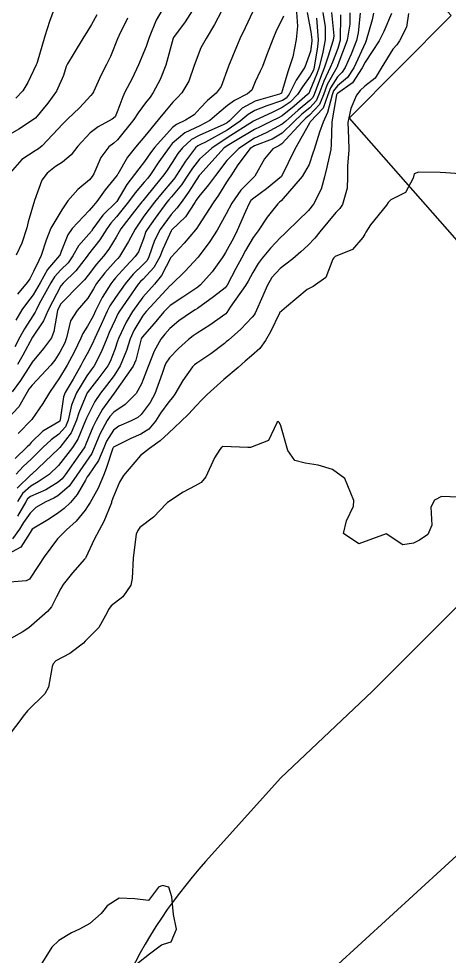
# Model space of a CAD drawing. Header units: metres. Extents: x 318500 to 325275, y 7408834 to 7428799.
# Drawn here: x 323604.8 to 323636.2, y 7420015.6 to 7420084 of the extents above; entities that cross this region are included whole.
import ezdxf

# ---------------------------------------------------------------- set-up
doc = ezdxf.new("R2010")
doc.units = ezdxf.units.M
doc.header["$MEASUREMENT"] = 0
for name, color, linetype in [('Curvas de Nivel 1m', 11, 'Continuous'), ('Curvas de Nivel 5m', 15, 'Continuous'), ('Edificações', 30, 'Continuous'), ('Vias Primárias', 230, 'Continuous')]:
    doc.layers.add(name, color=color, linetype=linetype)

msp = doc.modelspace()

# ---------------------------------------------------------------- linework, layer by layer
at = {"layer": 'Curvas de Nivel 1m', "flags": 128}
for points, elevation in [([(323607.415, 7420084.741), (323607.073, 7420083.82), (323606.734, 7420082.751), (323606.165, 7420080.824), (323606.146, 7420080.759), (323606.099, 7420080.659), (323605.491, 7420079.361), (323605.113, 7420078.77), (323604.612, 7420078.235)], 751), ([(323619.617, 7420084.578), (323619.114, 7420083.617), (323618.498, 7420082.594), (323618.123, 7420081.903), (323617.625, 7420080.605), (323617.234, 7420079.468), (323616.726, 7420078.614), (323616.405, 7420078.286), (323616.07, 7420077.936), (323615.474, 7420077.213), (323615.009, 7420076.636), (323614.038, 7420075.448), (323613.356, 7420074.66), (323612.769, 7420073.918), (323612.054, 7420072.679), (323612.034, 7420072.645), (323611.999, 7420072.598), (323611.137, 7420071.535), (323610.522, 7420070.694), (323610.279, 7420070.385), (323609.963, 7420070.014), (323608.73, 7420068.718), (323608.406, 7420068.26), (323607.925, 7420067.034), (323607.849, 7420066.803), (323607.794, 7420066.732), (323606.926, 7420065.724), (323606.393, 7420064.752), (323605.881, 7420063.859), (323605.396, 7420063.243), (323605.057, 7420062.768), (323604.615, 7420062.016)], 746), ([(323615.272, 7420084.639), (323614.858, 7420083.934), (323614.346, 7420082.648), (323614.123, 7420081.999), (323613.577, 7420080.658), (323613.1, 7420079.66), (323612.57, 7420078.673), (323612.414, 7420078.336), (323612.06, 7420077.342), (323611.858, 7420076.876), (323611.634, 7420076.684), (323610.616, 7420076.123), (323610.04, 7420075.703), (323609.149, 7420074.713), (323608.654, 7420074.087), (323608.013, 7420073.564), (323607.51, 7420073.235), (323606.889, 7420072.747), (323606.511, 7420072.233), (323605.97, 7420070.76), (323605.516, 7420069.203), (323605.405, 7420068.765), (323605.062, 7420067.64), (323604.635, 7420066.773)], 748), ([(323617.479, 7420084.61), (323616.964, 7420083.802), (323616.13, 7420082.657), (323616.105, 7420082.605), (323615.57, 7420080.628), (323615.138, 7420079.591), (323614.643, 7420078.642), (323614.417, 7420078.303), (323614.068, 7420077.883), (323613.548, 7420077.167), (323613.219, 7420076.662), (323612.035, 7420075.187), (323611.762, 7420074.953), (323611.406, 7420074.686), (323610.806, 7420073.904), (323610.296, 7420072.697), (323610.194, 7420072.501), (323609.994, 7420072.273), (323609.138, 7420071.557), (323608.415, 7420070.723), (323607.963, 7420070.075), (323607.169, 7420068.742), (323606.821, 7420067.863), (323606.454, 7420066.752), (323606.288, 7420066.381), (323605.902, 7420065.581), (323605.627, 7420065.03), (323605.43, 7420064.765), (323604.743, 7420063.909)], 747), ([(323633.271, 7420084.399), (323633.134, 7420083.411), (323632.618, 7420082.405), (323632.415, 7420082.12), (323632.124, 7420081.799), (323631.287, 7420080.422), (323630.845, 7420079.683), (323630.09, 7420079.106), (323629.745, 7420078.786), (323629.481, 7420078.449), (323629.053, 7420077.467), (323628.845, 7420076.458), (323628.901, 7420075.319), (323628.907, 7420074.457), (323628.813, 7420073.259), (323628.83, 7420072.458), (323628.788, 7420071.658), (323628.462, 7420070.455), (323628.259, 7420070.165), (323627.964, 7420069.874), (323626.799, 7420068.477), (323626.426, 7420068), (323625.935, 7420067.47), (323625.418, 7420067.007), (323624.823, 7420066.506), (323624.317, 7420066.111), (323623.909, 7420065.791), (323623.301, 7420065.124), (323622.954, 7420064.529), (323622.632, 7420063.783), (323622.071, 7420062.538), (323621.998, 7420062.409), (323621.866, 7420062.245), (323621.035, 7420061.37), (323620.124, 7420060.566), (323619.973, 7420060.433), (323619.836, 7420060.312), (323618.844, 7420059.566), (323617.814, 7420058.878), (323617.658, 7420058.756), (323617.515, 7420058.603), (323616.8, 7420057.61), (323616.231, 7420056.616), (323616.043, 7420056.36), (323615.782, 7420056.056), (323615.177, 7420055.221), (323614.799, 7420054.634), (323614.329, 7420054.063), (323613.746, 7420053.705), (323613.014, 7420053.388), (323611.731, 7420052.734), (323611.707, 7420052.703), (323611.699, 7420052.68), (323611.216, 7420051.184), (323611.022, 7420050.687), (323610.629, 7420049.758), (323610.038, 7420048.696), (323609.894, 7420048.481), (323609.672, 7420048.139), (323609.021, 7420047.348), (323608.324, 7420046.72), (323607.643, 7420046.052), (323606.683, 7420044.744), (323606.274, 7420044.096), (323605.605, 7420043.109), (323605.379, 7420042.986), (323603.601, 7420042.834)], 733), ([(323632.031, 7420084.412), (323631.47, 7420083.09), (323631.132, 7420082.425), (323630.114, 7420080.851), (323629.901, 7420080.443), (323629.197, 7420079.35), (323628.082, 7420078.573), (323628.033, 7420078.518), (323628.019, 7420078.471), (323627.738, 7420076.79), (323627.682, 7420076.474), (323627.634, 7420074.874), (323627.598, 7420074.474), (323627.302, 7420073.186), (323627.146, 7420072.479), (323626.89, 7420071.572), (323626.334, 7420070.485), (323625.965, 7420070.037), (323624.429, 7420068.513), (323624.178, 7420068.285), (323623.943, 7420068.065), (323623.194, 7420067.264), (323622.593, 7420066.533), (323622.303, 7420066.147), (323621.904, 7420065.497), (323621.568, 7420064.872), (323621.375, 7420064.548), (323620.269, 7420062.959), (323620.007, 7420062.568), (323619.945, 7420062.492), (323619.868, 7420062.427), (323618.783, 7420061.659), (323617.847, 7420061.067), (323617.566, 7420060.881), (323617.212, 7420060.606), (323616.484, 7420059.959), (323615.82, 7420059.26), (323615.565, 7420058.873), (323615.461, 7420058.625), (323615.289, 7420058.112), (323614.75, 7420056.636), (323614.41, 7420056.011), (323613.767, 7420055.128), (323613.519, 7420054.899), (323613.036, 7420054.661), (323612.142, 7420054.286), (323611.749, 7420053.975), (323611.233, 7420053.19), (323611.031, 7420052.687), (323610.644, 7420051.767), (323609.91, 7420050.698), (323609.829, 7420050.578), (323609.704, 7420050.324), (323609.101, 7420049.296), (323608.598, 7420048.716), (323608.132, 7420048.265), (323607.667, 7420047.893), (323606.953, 7420047.448), (323605.811, 7420046.758), (323605.648, 7420046.523), (323604.969, 7420045.434), (323603.76, 7420044.779)], 734), ([(323625.868, 7420084.494), (323626.139, 7420083.079), (323626.216, 7420082.489), (323626.217, 7420082.402), (323626.122, 7420081.643), (323625.698, 7420080.496), (323625.063, 7420079.538), (323624.569, 7420078.513), (323624.355, 7420078.237), (323624.073, 7420078.065), (323622.94, 7420077.664), (323622.062, 7420077.32), (323621.566, 7420077.039), (323620.979, 7420076.556), (323620.043, 7420075.899), (323618.453, 7420075.012), (323618.032, 7420074.814), (323617.893, 7420074.74), (323617.738, 7420074.603), (323616.994, 7420073.632), (323616.349, 7420072.617), (323616.208, 7420072.406), (323615.993, 7420072.143), (323615.284, 7420071.327), (323614.739, 7420070.638), (323613.96, 7420069.608), (323613.319, 7420068.659), (323612.833, 7420067.77), (323612.19, 7420066.676), (323612.068, 7420066.527), (323611.915, 7420066.365), (323611.118, 7420065.472), (323610.51, 7420064.694), (323610.28, 7420064.302), (323609.879, 7420063.621), (323609.091, 7420062.712), (323608.609, 7420061.968), (323608.304, 7420060.723), (323608.188, 7420060.371), (323607.824, 7420059.676), (323607.458, 7420059.093), (323607.16, 7420058.74), (323605.795, 7420057.269), (323605.571, 7420056.983), (323605.444, 7420056.763), (323604.843, 7420055.7), (323603.983, 7420054.778)], 742), ([(323612.754, 7420084.068), (323612.131, 7420082.776), (323612.098, 7420082.713), (323612.086, 7420082.68), (323611.523, 7420081.279), (323611.239, 7420080.689), (323610.847, 7420079.944), (323610.272, 7420078.698), (323610.201, 7420078.576), (323610.076, 7420078.42), (323609.258, 7420077.516), (323608.417, 7420076.725), (323608.046, 7420076.364), (323606.533, 7420074.752), (323606.262, 7420074.521), (323606.024, 7420074.373), (323605.044, 7420073.741), (323604.193, 7420072.778)], 749), ([(323625.093, 7420084.506), (323625.161, 7420083.489), (323625.08, 7420082.506), (323624.843, 7420081.235), (323624.598, 7420080.513), (323624.458, 7420080.162), (323624.085, 7420078.848), (323624.006, 7420078.596), (323623.85, 7420078.523), (323622.485, 7420078.133), (323622.072, 7420078.001), (323621.123, 7420077.495), (323620.206, 7420076.568), (323620.049, 7420076.439), (323619.753, 7420076.281), (323618.039, 7420075.528), (323617.432, 7420075.21), (323616.769, 7420074.613), (323616.45, 7420074.19), (323616.013, 7420073.52), (323615.655, 7420072.975), (323615.406, 7420072.629), (323614.776, 7420071.851), (323613.973, 7420070.861), (323613.88, 7420070.743), (323613.81, 7420070.652), (323613.274, 7420069.972), (323612.281, 7420068.675), (323612.151, 7420068.473), (323611.941, 7420068.085), (323611.408, 7420067.205), (323611.01, 7420066.689), (323610.5, 7420066.105), (323609.899, 7420065.304), (323609.632, 7420064.966), (323609.383, 7420064.708), (323607.875, 7420063.184), (323607.666, 7420062.733), (323607.387, 7420061.197), (323607.208, 7420060.739), (323606.622, 7420059.954), (323605.813, 7420058.946), (323605.736, 7420058.836), (323605.696, 7420058.761), (323604.944, 7420057.623), (323604.348, 7420056.774)], 743), ([(323627.646, 7420084.475), (323627.821, 7420082.786), (323627.779, 7420082.474), (323627.383, 7420081.211), (323627.146, 7420080.48), (323626.849, 7420079.732), (323626.378, 7420078.487), (323626.284, 7420078.281), (323626.073, 7420078.049), (323625.216, 7420077.349), (323624.293, 7420076.516), (323624.048, 7420076.32), (323622.879, 7420075.694), (323622.038, 7420075.306), (323620.886, 7420074.557), (323620.017, 7420073.671), (323619.191, 7420072.582), (323618.682, 7420071.897), (323617.977, 7420071.037), (323617.785, 7420070.789), (323617.673, 7420070.603), (323617.008, 7420069.562), (323616.01, 7420068.619), (323615.978, 7420068.591), (323615.949, 7420068.543), (323615.344, 7420067.214), (323615.116, 7420066.632), (323614.695, 7420065.852), (323613.896, 7420065.019), (323613.707, 7420064.838), (323613.554, 7420064.655), (323612.837, 7420063.623), (323612.186, 7420062.675), (323612.067, 7420062.477), (323611.861, 7420062.049), (323611.424, 7420061.107), (323611.247, 7420060.686), (323610.842, 7420059.672), (323610.327, 7420058.695), (323610.115, 7420058.389), (323609.803, 7420057.957), (323609.036, 7420056.711), (323608.679, 7420055.814), (323608.44, 7420054.72), (323608.245, 7420054.23), (323607.745, 7420053.698), (323607.188, 7420053.289), (323606.62, 7420052.747), (323605.721, 7420051.873), (323605.157, 7420051.324), (323604.646, 7420050.771)], 739), ([(323628.321, 7420084.304), (323628.291, 7420082.468), (323628.124, 7420081.857), (323627.726, 7420080.862), (323627.567, 7420080.475), (323627.097, 7420079.478), (323626.729, 7420078.484), (323626.537, 7420078.022), (323626.065, 7420077.517), (323625.499, 7420077.058), (323624.911, 7420076.507), (323624.041, 7420075.665), (323623.335, 7420075.229), (323622.032, 7420074.745), (323621.725, 7420074.545), (323620.82, 7420073.365), (323620.314, 7420072.565), (323620.182, 7420072.382), (323619.993, 7420072.1), (323619.403, 7420071.154), (323619.007, 7420070.584), (323617.953, 7420068.935), (323617.823, 7420068.73), (323617.724, 7420068.602), (323616.91, 7420067.636), (323615.94, 7420066.62), (323615.92, 7420066.592), (323615.253, 7420065.277), (323614.742, 7420064.637), (323613.88, 7420063.689), (323613.132, 7420062.661), (323612.66, 7420061.866), (323612.103, 7420060.676), (323612.029, 7420060.486), (323611.828, 7420059.868), (323611.51, 7420058.988), (323611.341, 7420058.685), (323610.677, 7420057.815), (323609.809, 7420056.7), (323609.789, 7420056.666), (323609.214, 7420055.262), (323609.049, 7420054.711), (323608.66, 7420053.803), (323607.825, 7420052.729), (323607.729, 7420052.633), (323605.751, 7420050.759), (323605.725, 7420050.745), (323605.71, 7420050.731), (323604.704, 7420049.761)], 738), ([(323624.156, 7420084.225), (323623.602, 7420083.064), (323623.366, 7420082.531), (323622.914, 7420081.334), (323622.613, 7420080.542), (323622.452, 7420080.197), (323622.093, 7420079.42), (323621.835, 7420078.801), (323621.522, 7420078.556), (323620.582, 7420078.052), (323620.067, 7420077.699), (323619.466, 7420077.172), (323618.784, 7420076.589), (323618.046, 7420076.21), (323616.955, 7420075.696), (323616.033, 7420074.91), (323615.797, 7420074.623), (323615.061, 7420073.588), (323614.444, 7420072.643), (323614.254, 7420072.388), (323613.992, 7420072.092), (323613.315, 7420071.325), (323612.84, 7420070.667), (323611.959, 7420069.557), (323611.543, 7420069.095), (323611.255, 7420068.687), (323610.746, 7420067.883), (323609.922, 7420066.841), (323609.859, 7420066.763), (323609.818, 7420066.702), (323608.992, 7420065.625), (323608.058, 7420064.727), (323607.888, 7420064.523), (323606.974, 7420062.743), (323606.635, 7420061.972), (323605.84, 7420060.779), (323605.127, 7420059.46), (323604.725, 7420058.771)], 744), ([(323629.747, 7420084.446), (323629.599, 7420082.987), (323629.486, 7420082.45), (323629.095, 7420081.431), (323628.649, 7420080.462), (323628.434, 7420080.136), (323628.1, 7420079.777), (323627.571, 7420078.991), (323627.395, 7420078.477), (323627.042, 7420077.503), (323626.099, 7420076.49), (323626.078, 7420076.462), (323626.049, 7420076.398), (323624.975, 7420074.506), (323624, 7420072.52), (323622.909, 7420071.608), (323621.976, 7420070.931), (323621.769, 7420070.748), (323621.637, 7420070.545), (323621.367, 7420069.951), (323620.77, 7420068.558), (323620.496, 7420068.008), (323619.926, 7420066.961), (323619.778, 7420066.716), (323619.679, 7420066.574), (323618.933, 7420065.557), (323618.096, 7420064.597), (323617.888, 7420064.422), (323616.792, 7420063.7), (323615.875, 7420063.083), (323615.406, 7420062.627), (323614.721, 7420061.773), (323613.842, 7420060.773), (323613.789, 7420060.703), (323613.771, 7420060.651), (323613.375, 7420059.099), (323613.176, 7420058.66), (323611.79, 7420056.68), (323610.947, 7420055.514), (323610.47, 7420054.693), (323610.239, 7420054.209), (323609.734, 7420052.955), (323609.655, 7420052.778), (323609.612, 7420052.702), (323609.298, 7420052.279), (323608.205, 7420050.723), (323607.99, 7420050.441), (323607.702, 7420050.18), (323606.797, 7420049.64), (323605.686, 7420049.135), (323605.476, 7420048.969), (323605.35, 7420048.763), (323604.726, 7420047.707)], 736), ([(323628.981, 7420084.458), (323628.984, 7420083.621), (323628.802, 7420082.46), (323628.112, 7420080.654), (323628.06, 7420080.521), (323628.032, 7420080.471), (323627.34, 7420079.229), (323627.069, 7420078.48), (323626.789, 7420077.763), (323626.057, 7420076.987), (323625.78, 7420076.769), (323625.503, 7420076.498), (323624.034, 7420074.888), (323623.817, 7420074.738), (323623.384, 7420074.526), (323622.756, 7420073.796), (323622.052, 7420072.539), (323622.027, 7420072.512), (323621.999, 7420072.489), (323621.028, 7420071.511), (323620.371, 7420070.564), (323619.962, 7420069.787), (323619.304, 7420068.58), (323618.769, 7420067.756), (323617.92, 7420066.623), (323616.948, 7420065.566), (323615.975, 7420064.619), (323615.926, 7420064.584), (323615.889, 7420064.551), (323614.126, 7420062.646), (323614.006, 7420062.509), (323613.865, 7420062.317), (323613.233, 7420061.275), (323612.962, 7420060.663), (323612.691, 7420059.803), (323612.241, 7420058.674), (323611.803, 7420057.979), (323611.234, 7420057.248), (323610.795, 7420056.69), (323610.391, 7420056.084), (323609.762, 7420054.863), (323609.714, 7420054.748), (323609.699, 7420054.701), (323609.13, 7420053.318), (323608.755, 7420052.715), (323607.717, 7420051.415), (323607.049, 7420050.74), (323606.25, 7420050.203), (323605.697, 7420049.889), (323605.089, 7420049.366), (323604.736, 7420048.769)], 737), ([(323626.558, 7420084.082), (323626.67, 7420082.485), (323626.631, 7420081.979), (323626.398, 7420080.487), (323626.332, 7420080.263), (323626.1, 7420079.832), (323625.534, 7420079.052), (323625.166, 7420078.504), (323624.643, 7420077.939), (323624.065, 7420077.541), (323623.376, 7420077.214), (323622.051, 7420076.609), (323622.01, 7420076.581), (323621.95, 7420076.542), (323620.038, 7420075.341), (323618.912, 7420074.587), (323618.017, 7420073.765), (323617.503, 7420073.11), (323617.179, 7420072.608), (323616.708, 7420071.894), (323615.976, 7420071.019), (323615.79, 7420070.806), (323615.647, 7420070.625), (323614.788, 7420069.468), (323614.201, 7420068.646), (323614.114, 7420068.481), (323613.94, 7420067.969), (323613.565, 7420067.016), (323613.325, 7420066.659), (323612.639, 7420065.939), (323611.896, 7420065.105), (323611.703, 7420064.871), (323611.554, 7420064.683), (323610.907, 7420063.663), (323610.424, 7420062.694), (323610.251, 7420062.309), (323609.853, 7420061.581), (323609.513, 7420061.037), (323609.354, 7420060.707), (323608.861, 7420059.678), (323608.364, 7420058.722), (323607.801, 7420057.795), (323607.064, 7420056.741), (323606.582, 7420055.944), (323605.781, 7420054.76), (323604.78, 7420053.734)], 741), ([(323637.695, 7420072.644), (323636.006, 7420072.778), (323635.577, 7420072.796), (323634.007, 7420072.833), (323633.694, 7420072.704), (323633.614, 7420072.394), (323633.051, 7420071.332), (323631.976, 7420070.809), (323631.783, 7420070.603), (323631.656, 7420070.415), (323630.499, 7420068.975), (323630.152, 7420068.437), (323630.089, 7420068.297), (323629.944, 7420068.052), (323629.189, 7420067.19), (323627.923, 7420066.663), (323627.814, 7420066.569), (323627.76, 7420066.462), (323627.238, 7420065.132), (323626.317, 7420064.484), (323625.888, 7420064.264), (323624.363, 7420063.001), (323623.87, 7420062.555), (323623.857, 7420062.533), (323623.207, 7420061.169), (323622.832, 7420060.53), (323622.417, 7420059.949), (323621.823, 7420059.424), (323621.347, 7420059.017), (323620.835, 7420058.555), (323619.801, 7420057.675), (323618.583, 7420056.588), (323618.181, 7420056.197), (323617.777, 7420055.764), (323617.216, 7420055.158), (323616.668, 7420054.611), (323616.189, 7420054.18), (323615.747, 7420053.764), (323615.15, 7420053.217), (323614.362, 7420052.641), (323613.725, 7420052.136), (323612.48, 7420050.668), (323612.182, 7420050.194), (323611.685, 7420049.02), (323611.606, 7420048.756), (323611.585, 7420048.681), (323611.034, 7420047.312), (323610.691, 7420046.69), (323610.322, 7420046.014), (323609.717, 7420044.699), (323609.687, 7420044.641), (323609.628, 7420044.557), (323608.748, 7420043.578), (323608.073, 7420042.723), (323607.889, 7420042.432), (323607.586, 7420041.814), (323607.216, 7420041.095), (323606.931, 7420040.74), (323605.558, 7420039.556), (323605.086, 7420039.233), (323604.246, 7420038.773)], 732), ([(323636.948, 7420049.084), (323635.692, 7420049.13), (323635.171, 7420048.882), (323634.899, 7420048.368), (323634.974, 7420047.054), (323634.694, 7420046.37), (323634.069, 7420045.953), (323633.643, 7420045.724), (323632.856, 7420045.606), (323631.65, 7420046.41), (323629.642, 7420045.688), (323628.534, 7420046.451), (323628.753, 7420047.359), (323629.264, 7420048.444), (323629.286, 7420048.844), (323628.625, 7420050.451), (323627.717, 7420051.12), (323626.686, 7420051.442), (323625.721, 7420051.58), (323624.981, 7420051.759), (323624.46, 7420052.509), (323623.962, 7420054.312), (323623.858, 7420054.519), (323623.761, 7420054.613), (323623.696, 7420054.585), (323623.674, 7420054.521), (323623.047, 7420053.22), (323621.733, 7420052.723), (323621.554, 7420052.721), (323619.733, 7420052.791), (323619.6, 7420052.704), (323619.503, 7420052.573), (323619.119, 7420051.974), (323618.478, 7420050.588), (323618.143, 7420050.153), (323617.7, 7420049.909), (323616.839, 7420049.462), (323615.681, 7420048.696), (323615.641, 7420048.661), (323615.606, 7420048.621), (323614.663, 7420047.637), (323613.653, 7420046.871), (323613.562, 7420046.741), (323613.517, 7420046.652), (323613.395, 7420046.401), (323613.169, 7420044.657), (323613.117, 7420043.148), (323613.019, 7420042.659), (323612.435, 7420041.819), (323611.577, 7420041.148), (323611.37, 7420040.885), (323611.275, 7420040.683), (323610.668, 7420039.579), (323609.808, 7420038.697), (323609.675, 7420038.572), (323609.546, 7420038.429), (323608.566, 7420037.683), (323607.526, 7420037.135), (323607.336, 7420036.92), (323607.273, 7420036.734), (323607.009, 7420035.226), (323606.738, 7420034.741), (323605.477, 7420033.491), (323605.143, 7420033.093), (323604.908, 7420032.766), (323604.284, 7420031.945)], 731)]:
    msp.add_lwpolyline(points, dxfattribs=dict(at, elevation=elevation))
at = {"layer": 'Curvas de Nivel 5m', "flags": 128}
for points, elevation in [([(323621.922, 7420084.552), (323621.344, 7420083.356), (323620.975, 7420082.562), (323620.718, 7420081.97), (323620.136, 7420080.57), (323620.126, 7420080.553), (323620.109, 7420080.492), (323619.589, 7420079.075), (323619.226, 7420078.583), (323618.615, 7420078.049), (323618.063, 7420077.486), (323617.637, 7420077.023), (323616.991, 7420076.611), (323616.352, 7420076.312), (323616.045, 7420076.089), (323614.752, 7420074.639), (323614.441, 7420074.226), (323614.014, 7420073.612), (323613.595, 7420073.067), (323613.264, 7420072.661), (323612.723, 7420071.935), (323611.991, 7420070.68), (323611.97, 7420070.65), (323610.961, 7420069.689), (323610.246, 7420068.697), (323610.128, 7420068.518), (323609.944, 7420068.307), (323609.185, 7420067.457), (323608.777, 7420066.717), (323608.433, 7420066.201), (323607.905, 7420065.698), (323607.439, 7420065.194), (323607.169, 7420064.741), (323606.322, 7420063.201), (323606.101, 7420062.757), (323606.026, 7420062.599), (323605.863, 7420062.326), (323605.236, 7420061.38), (323604.905, 7420060.769), (323604.531, 7420060.071)], 745), ([(323610.534, 7420084.316), (323610.144, 7420083.611), (323609.786, 7420083.055), (323609.578, 7420082.708), (323608.802, 7420081.405), (323608.389, 7420080.726), (323608.299, 7420080.535), (323608.097, 7420079.881), (323607.586, 7420078.737), (323606.942, 7420077.871), (323606.05, 7420076.76), (323604.838, 7420075.976), (323604.037, 7420075.491)], 750), ([(323630.718, 7420084.432), (323630.626, 7420083.96), (323630.187, 7420082.439), (323630.129, 7420082.299), (323629.284, 7420080.452), (323628.815, 7420079.744), (323628.09, 7420079.123), (323627.802, 7420078.755), (323627.714, 7420078.474), (323627.363, 7420077.174), (323627.053, 7420076.48), (323626.783, 7420075.742), (323626.39, 7420074.486), (323626.294, 7420074.219), (323626.013, 7420073.38), (323625.511, 7420072.497), (323623.973, 7420070.723), (323623.864, 7420070.629), (323623.744, 7420070.522), (323622.952, 7420069.538), (323622.3, 7420068.536), (323622.15, 7420068.335), (323621.943, 7420068.044), (323621.373, 7420067.103), (323621.078, 7420066.553), (323620.681, 7420065.786), (323620.034, 7420064.568), (323619.888, 7420064.39), (323619.031, 7420063.732), (323617.873, 7420062.879), (323617.704, 7420062.77), (323617.441, 7420062.604), (323616.509, 7420061.965), (323615.852, 7420061.402), (323615.482, 7420060.989), (323615.209, 7420060.629), (323614.704, 7420059.76), (323614.261, 7420058.643), (323613.797, 7420057.372), (323613.407, 7420056.656), (323612.587, 7420055.858), (323611.769, 7420055.303), (323611.465, 7420054.982), (323611.283, 7420054.685), (323610.75, 7420053.685), (323610.341, 7420052.694), (323610.15, 7420052.271), (323609.72, 7420051.655), (323609.075, 7420050.71), (323608.51, 7420049.905), (323607.687, 7420049.183), (323607.396, 7420049.022), (323606.799, 7420048.743), (323606.084, 7420048.344), (323605.667, 7420047.923), (323605.185, 7420047.237), (323604.89, 7420046.768), (323604.359, 7420046.057)], 735), ([(323627.033, 7420084.481), (323627.198, 7420083.425), (323627.181, 7420082.479), (323627.018, 7420081.584), (323626.757, 7420080.484), (323626.594, 7420079.994), (323626.084, 7420078.769), (323625.993, 7420078.58), (323625.91, 7420078.493), (323624.933, 7420077.641), (323624.056, 7420076.948), (323623.787, 7420076.791), (323623.23, 7420076.528), (323622.442, 7420076.14), (323622.044, 7420075.942), (323620.521, 7420075.049), (323620.032, 7420074.747), (323619.801, 7420074.573), (323618.065, 7420072.664), (323618.015, 7420072.6), (323618, 7420072.579), (323617.225, 7420071.364), (323616.686, 7420070.613), (323616.375, 7420070.207), (323615.961, 7420069.73), (323615.141, 7420068.632), (323614.743, 7420067.833), (323614.329, 7420066.644), (323614.188, 7420066.374), (323613.911, 7420066.079), (323613.181, 7420065.381), (323612.585, 7420064.67), (323611.88, 7420063.683), (323611.486, 7420063.072), (323611.285, 7420062.686), (323610.838, 7420061.708), (323610.383, 7420060.695), (323610.215, 7420060.315), (323609.823, 7420059.57), (323609.511, 7420059.008), (323609.35, 7420058.707), (323608.787, 7420057.702), (323608.204, 7420056.724), (323608.097, 7420056.414), (323607.86, 7420054.729), (323607.834, 7420054.654), (323607.758, 7420054.587), (323606.576, 7420053.919), (323605.735, 7420053.083), (323605.592, 7420052.902), (323605.446, 7420052.763), (323604.577, 7420051.916)], 740), ([(323613.232, 7420014.846), (323614.358, 7420015.75), (323615.248, 7420016.395), (323615.402, 7420016.465), (323615.94, 7420016.613), (323616.332, 7420017.542), (323616.113, 7420018.612), (323616.008, 7420019.904), (323615.789, 7420020.615), (323615.311, 7420020.726), (323615.028, 7420020.624), (323614.286, 7420019.644), (323613.297, 7420019.76), (323612.158, 7420019.806), (323611.289, 7420019.25), (323611.037, 7420018.929), (323610.84, 7420018.684), (323610.008, 7420017.953), (323609.263, 7420017.56), (323608.686, 7420017.281), (323607.745, 7420016.723), (323607.245, 7420016.244), (323606.323, 7420014.739)], 730)]:
    msp.add_lwpolyline(points, dxfattribs=dict(at, elevation=elevation))
at = {"layer": 'Edificações'}
msp.add_lwpolyline([(323637.026, 7420130.445), (323623.282, 7420106.346), (323627.403, 7420097.952), (323627.806, 7420093.836), (323636.379, 7420084.274), (323628.946, 7420076.768), (323647.366, 7420055.839), (323650.921, 7420059.955), (323647.528, 7420063.91), (323650.76, 7420068.349), (323648.005, 7420071.038), (323667, 7420102.232), (323637.026, 7420130.445)], close=True, dxfattribs=at)
at = {"layer": 'Vias Primárias'}
for points in [[(323415.833, 7419583.302), (323419.047, 7419572.746), (323421.03, 7419562.086), (323421.351, 7419557.374), (323421.618, 7419546.016), (323420.655, 7419534.774), (323419.854, 7419529.552), (323419.495, 7419524.986, 0.238184), (323422.135, 7419522.665), (323425.333, 7419521.775), (323439.384, 7419519.04), (323447.038, 7419517.341, 0.392019), (323449.506, 7419518.783), (323449.894, 7419520.081), (323454.112, 7419536.783), (323456.933, 7419548.508), (323462.14, 7419572.405), (323463.204, 7419579.599, 0.075507), (323463.151, 7419593.445, 0), (323461.926, 7419601.304, 0.173993), (323443.828, 7419629.608, 0.279998), (323404.325, 7419640.182, 0.277838)], [(323934.92, 7420316.776, 0), (323936.242, 7420308.849)], [(323728.019, 7420213.466), (323726.156, 7420199.325), (323724.194, 7420185.89), (323722.081, 7420172.153), (323720.069, 7420159.023, -0.082777), (323715.644, 7420145.548, 0), (323709.04, 7420132.939), (323702.659, 7420122.146), (323696.32, 7420110.065), (323690.785, 7420099.697), (323682.335, 7420084.311), (323677.607, 7420075.496), (323671.716, 7420065.637), (323666.887, 7420057.537), (323661.353, 7420050.187), (323655.11, 7420042.034), (323644.549, 7420030.718), (323637.956, 7420023.973), (323627.844, 7420014.716, 0.061224)], [(323939.281, 7420278.615, 0), (323933.27, 7420270.921)], [(323840.737, 7420005.613, 0), (323839.679, 7420000.995, -0.226003)], [(323831.088, 7420001.787, 0), (323833.844, 7420008.443, 0.220888)], [(323637.331, 7420041.619), (323630.61, 7420034.899), (323623.966, 7420028.596), (323618.459, 7420022.48, 0.082047), (323612.046, 7420012.461)]]:
    msp.add_lwpolyline(points, format="xyb", dxfattribs=at)

doc.saveas('drawing.dxf')
